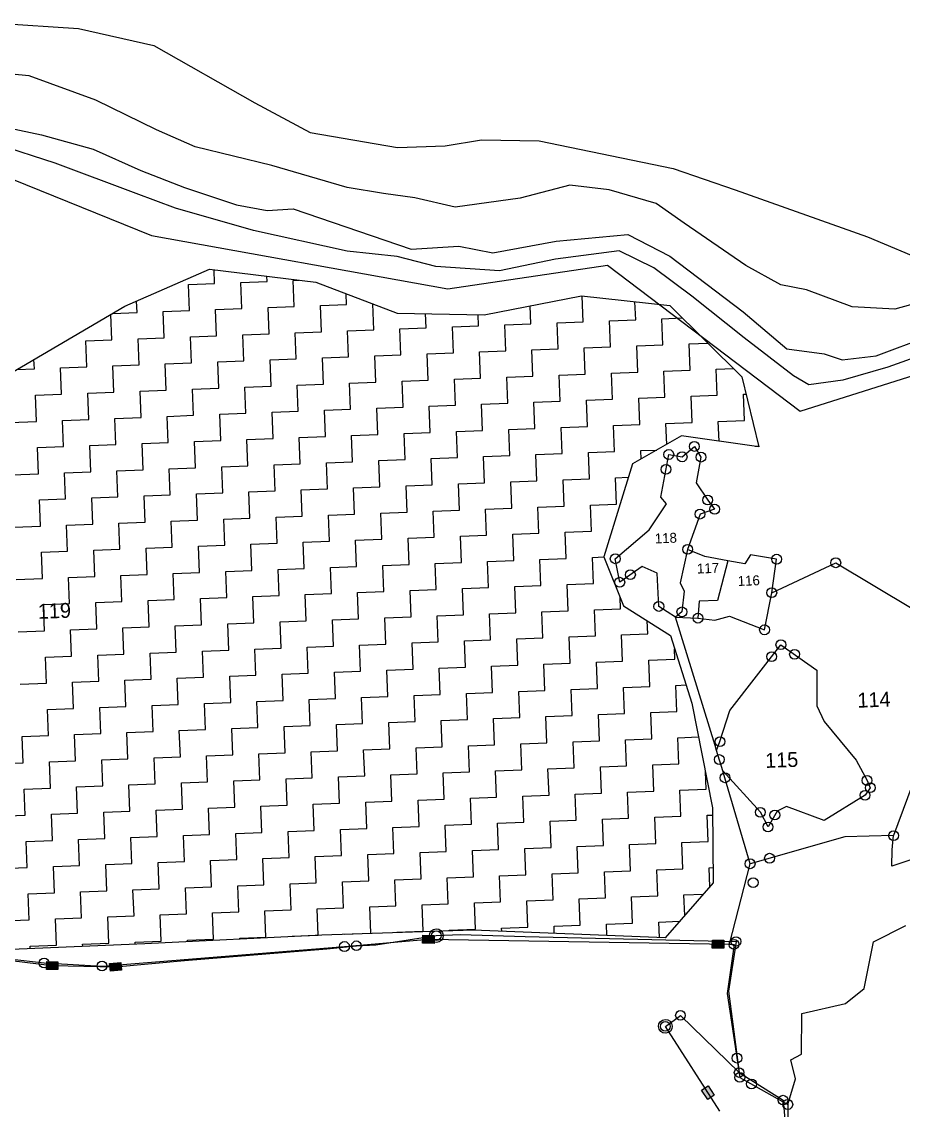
# Model space of a CAD drawing. Header units: metres. Extents: x 309704 to 311522, y 1912409 to 1914284.
# Drawn here: x 310060.2 to 310341.2, y 1913605.4 to 1913952.4 of the extents above; entities that cross this region are included whole.
import ezdxf

# ---------------------------------------------------------------- set-up
doc = ezdxf.new("R2010")
doc.units = ezdxf.units.M
for name, color, linetype in [('LINE_WATER', 4, 'Continuous'), ('POLY_HATCH', 12, 'Continuous'), ('POLY_PARCEL', 6, 'Continuous'), ('POLY_WATER', 4, 'Continuous'), ('TEXT_PARCEL', 7, 'Continuous')]:
    doc.layers.add(name, color=color, linetype=linetype)
doc.styles.add('TEXT_MAP', font='')
doc.styles.get('TEXT_MAP').set_extended_font_data('Kruti Dev 050')

msp = doc.modelspace()

# ---------------------------------------------------------------- hatches: boundary and pattern name
for points in [[(310191.66, 1913658.61), (310191.7, 1913661.14), (310188.04, 1913661.2), (310187.99, 1913658.67)], [(310280.35, 1913659.66), (310280.3, 1913657.12), (310283.96, 1913657.06), (310284.01, 1913659.59)], [(310071.7, 1913650.25), (310071.75, 1913652.72), (310068.17, 1913652.79), (310068.12, 1913650.31)], [(310092.02, 1913650.06), (310091.8, 1913652.53), (310088.23, 1913652.21), (310088.46, 1913649.74)], [(310278.86, 1913608.84), (310280.95, 1913610.17), (310279.01, 1913613.19), (310276.93, 1913611.85)]]:
    msp.add_hatch(color=256).paths.add_polyline_path(points)

# ---------------------------------------------------------------- linework, layer by layer
for points in [[(310188.04, 1913661.2), (310191.7, 1913661.14), (310191.66, 1913658.61), (310187.99, 1913658.67)], [(310283.96, 1913657.06), (310280.3, 1913657.12), (310280.35, 1913659.66), (310284.01, 1913659.59)], [(310068.17, 1913652.79), (310071.75, 1913652.72), (310071.7, 1913650.25), (310068.12, 1913650.31)], [(310088.23, 1913652.21), (310091.8, 1913652.53), (310092.02, 1913650.06), (310088.46, 1913649.74)], [(310279.01, 1913613.19), (310280.95, 1913610.17), (310278.86, 1913608.84), (310276.93, 1913611.85)]]:
    msp.add_lwpolyline(points, close=True)
for centre, radius in [((310266.46, 1913814.43), 1.57), ((310270.71, 1913813.7), 1.57), ((310274.63, 1913817.01), 1.57), ((310276.71, 1913813.61), 1.57), ((310265.57, 1913809.69), 1.57), ((310278.86, 1913799.91), 1.57), ((310281.08, 1913797), 1.57), ((310276.43, 1913795.44), 1.57), ((310272.48, 1913784.19), 1.57), ((310249.4, 1913781.2), 1.57), ((310300.83, 1913781.06), 1.57), ((310319.69, 1913779.92), 1.57), ((310254.23, 1913776.13), 1.57), ((310250.83, 1913773.72), 1.57), ((310299.29, 1913770.39), 1.57), ((310263.29, 1913766.01), 1.57), ((310270.65, 1913764.27), 1.57), ((310275.76, 1913762.27), 1.57), ((310296.99, 1913758.55), 1.57), ((310302.2, 1913753.8), 1.57), ((310299.26, 1913750.01), 1.57), ((310306.56, 1913750.74), 1.57), ((310282.78, 1913722.91), 1.57), ((310282.59, 1913717.19), 1.57), ((310284.36, 1913711.39), 1.57), ((310329.65, 1913710.53), 1.57), ((310330.71, 1913708.22), 1.57), ((310329.02, 1913705.8), 1.57), ((310295.65, 1913700.39), 1.57), ((310300.27, 1913699.51), 1.57), ((310298.1, 1913695.7), 1.57), ((310338.11, 1913692.94), 1.57), ((310298.59, 1913685.75), 1.57), ((310292.38, 1913683.98), 1.57), ((310293.36, 1913677.97), 1.57), ((310192.36, 1913661.08), 1.53), ((310163.08, 1913657.6), 1.57), ((310166.89, 1913657.85), 1.53), ((310287.27, 1913658.27), 1.57), ((310287.89, 1913659.2), 1.53), ((310067.34, 1913652.36), 1.57), ((310085.81, 1913651.37), 1.57), ((310270.18, 1913635.65), 1.53), ((310265.38, 1913632.15), 1.53), ((310288.19, 1913622.03), 1.57), ((310288.88, 1913617.43), 1.53), ((310289.11, 1913615.89), 1.57), ((310292.84, 1913613.78), 1.57), ((310302.89, 1913608.64), 1.53), ((310304.4, 1913607.25), 1.57)]:
    msp.add_circle(centre, radius)
for centre in [(310192.36, 1913661.08), (310265.38, 1913632.15)]:
    msp.add_ellipse(centre, major_axis=(1.55, 1.55), ratio=1, start_param=5.539245353173659, end_param=11.82243066035324)
at = {"layer": 'LINE_WATER'}
for p, q in [((310046.37, 1913952.37), (310078.34, 1913950.27)), ((310078.34, 1913950.27), (310102.35, 1913944.77)), ((310102.35, 1913944.77), (310134.46, 1913926.5)), ((310062.55, 1913935.19), (310043.37, 1913936.86)), ((310083.81, 1913927.37), (310062.55, 1913935.19)), ((310103.14, 1913917.93), (310083.81, 1913927.37)), ((310134.46, 1913926.5), (310152.19, 1913917.07)), ((310048.83, 1913920.02), (310066.53, 1913916.38)), ((310066.53, 1913916.38), (310082.99, 1913911.71)), ((310115.53, 1913912.53), (310103.14, 1913917.93)), ((310152.19, 1913917.07), (310179.98, 1913912.31)), ((310070.84, 1913907.28), (310051.48, 1913913.61)), ((310139.97, 1913906.53), (310115.53, 1913912.53)), ((310179.98, 1913912.31), (310195.19, 1913912.78)), ((310195.19, 1913912.78), (310206.77, 1913914.76)), ((310206.77, 1913914.76), (310225.11, 1913914.4)), ((310225.11, 1913914.4), (310267.81, 1913905.57)), ((310082.99, 1913911.71), (310098.12, 1913905)), ((310096.7, 1913897.66), (310070.84, 1913907.28)), ((310163.89, 1913899.53), (310139.97, 1913906.53)), ((310267.81, 1913905.57), (310287.58, 1913898.84)), ((310098.12, 1913905), (310112.06, 1913899.52)), ((310112.06, 1913899.52), (310128.7, 1913894)), ((310175.57, 1913897.64), (310163.89, 1913899.53)), ((310234.94, 1913900.34), (310219.1, 1913896.12)), ((310247.46, 1913898.77), (310234.94, 1913900.34)), ((310262.49, 1913894.46), (310247.46, 1913898.77)), ((310287.58, 1913898.84), (310329.8, 1913883.81)), ((310109.2, 1913892.97), (310096.7, 1913897.66)), ((310185.53, 1913896.25), (310175.57, 1913897.64)), ((310198.39, 1913893.28), (310185.53, 1913896.25)), ((310219.1, 1913896.12), (310198.39, 1913893.28)), ((310134.11, 1913885.86), (310109.2, 1913892.97)), ((310128.7, 1913894), (310138.4, 1913892.18)), ((310138.4, 1913892.18), (310146.73, 1913892.71)), ((310146.73, 1913892.71), (310184.32, 1913879.86)), ((310271.37, 1913888.22), (310262.49, 1913894.46)), ((310291, 1913874.68), (310271.37, 1913888.22)), ((310163.96, 1913879.22), (310134.11, 1913885.86)), ((310230.53, 1913882.41), (310253.38, 1913884.56)), ((310253.38, 1913884.56), (310266.81, 1913877.65)), ((310210.42, 1913878.74), (310230.53, 1913882.41)), ((310329.8, 1913883.81), (310351.57, 1913874.66)), ((310179.88, 1913877.5), (310163.96, 1913879.22)), ((310184.32, 1913879.86), (310199.58, 1913880.8)), ((310199.58, 1913880.8), (310210.42, 1913878.74)), ((310250.61, 1913879.36), (310230.32, 1913876.67)), ((310261.72, 1913873.92), (310250.61, 1913879.36)), ((310266.81, 1913877.65), (310290.15, 1913859.87)), ((310192.18, 1913874.36), (310179.88, 1913877.5)), ((310212.48, 1913872.95), (310192.18, 1913874.36)), ((310230.32, 1913876.67), (310212.48, 1913872.95)), ((310302.14, 1913868.53), (310291, 1913874.68)), ((310273.82, 1913864.9), (310261.72, 1913873.92)), ((310310.41, 1913866.94), (310302.14, 1913868.53)), ((310290.47, 1913851.67), (310273.82, 1913864.9)), ((310324.92, 1913861.48), (310310.41, 1913866.94)), ((310338.54, 1913860.8), (310324.92, 1913861.48)), ((310348.49, 1913863.52), (310338.54, 1913860.8)), ((310290.15, 1913859.87), (310304.05, 1913848.09)), ((310332.6, 1913845.86), (310354.1, 1913853.97)), ((310306.22, 1913839.54), (310290.47, 1913851.67)), ((310304.05, 1913848.09), (310316.01, 1913846.5)), ((310316.01, 1913846.5), (310321.74, 1913844.66)), ((310347.87, 1913846.44), (310336.28, 1913842.25)), ((310321.74, 1913844.66), (310332.6, 1913845.86)), ((310311.15, 1913836.69), (310306.22, 1913839.54)), ((310336.28, 1913842.25), (310321.99, 1913838.16)), ((310321.99, 1913838.16), (310311.15, 1913836.69))]:
    msp.add_line(p, q, dxfattribs=at)
at = {"layer": 'POLY_HATCH'}
for p, q in [((310093.1, 1913861.69), (310120.01, 1913873.55)), ((310120.01, 1913873.55), (310153.92, 1913869.35)), ((310153.92, 1913869.35), (310179.88, 1913859.51)), ((310207.62, 1913858.98), (310238.65, 1913864.96)), ((310238.65, 1913864.96), (310266.84, 1913861.96)), ((310055.22, 1913839.47), (310093.1, 1913861.69)), ((310266.84, 1913861.96), (310289.74, 1913839.22)), ((310179.88, 1913859.51), (310207.62, 1913858.98)), ((310289.74, 1913839.22), (310295.21, 1913816.89)), ((310270.56, 1913820.38), (310254.92, 1913811.44)), ((310295.21, 1913816.89), (310270.56, 1913820.38)), ((310254.92, 1913811.44), (310245.75, 1913781.8)), ((310245.75, 1913781.8), (310252.03, 1913766.24)), ((310252.03, 1913766.24), (310266.97, 1913756.69)), ((310266.97, 1913756.69), (310273.83, 1913735.12)), ((310273.83, 1913735.12), (310280.44, 1913701.82)), ((310280.44, 1913701.82), (310280.65, 1913677.86)), ((310280.65, 1913677.86), (310265.33, 1913660.41)), ((310204.12, 1913662.86), (310155.86, 1913661.19)), ((310265.33, 1913660.41), (310204.12, 1913662.86)), ((310155.86, 1913661.19), (310099.47, 1913658.49)), ((310099.47, 1913658.49), (310054.42, 1913656.59))]:
    msp.add_line(p, q, dxfattribs=at)
at = {"layer": 'POLY_HATCH', "linetype": 'Continuous'}
for p, q in [((310121.7, 1913868.99), (310121.53, 1913873.36)), ((310138.4, 1913869.63), (310138.33, 1913871.28)), ((310113.35, 1913868.67), (310121.7, 1913868.99)), ((310113.67, 1913860.32), (310113.35, 1913868.67)), ((310130.05, 1913869.31), (310138.4, 1913869.63)), ((310130.37, 1913860.96), (310130.05, 1913869.31)), ((310146.74, 1913869.95), (310148.53, 1913870.01)), ((310147.06, 1913861.6), (310146.74, 1913869.95)), ((310163.76, 1913862.24), (310163.63, 1913865.67)), ((310239.22, 1913856.77), (310238.9, 1913864.93)), ((310096.97, 1913859.68), (310096.83, 1913863.33)), ((310105.32, 1913860), (310113.67, 1913860.32)), ((310122.02, 1913860.64), (310130.37, 1913860.96)), ((310122.34, 1913852.29), (310122.02, 1913860.64)), ((310138.72, 1913861.28), (310147.06, 1913861.6)), ((310139.04, 1913852.93), (310138.72, 1913861.28)), ((310155.41, 1913861.92), (310163.76, 1913862.24)), ((310155.73, 1913853.57), (310155.41, 1913861.92)), ((310172.43, 1913854.21), (310172.11, 1913862.45)), ((310222.52, 1913856.13), (310222.3, 1913861.81)), ((310255.91, 1913857.41), (310255.69, 1913863.14)), ((310088.95, 1913851.01), (310088.64, 1913859.07)), ((310089.16, 1913859.38), (310096.97, 1913859.68)), ((310105.64, 1913851.65), (310105.32, 1913860)), ((310189.13, 1913854.85), (310188.95, 1913859.34)), ((310205.82, 1913855.49), (310205.69, 1913859.01)), ((310247.57, 1913857.09), (310255.91, 1913857.41)), ((310247.88, 1913848.74), (310247.57, 1913857.09)), ((310264.26, 1913857.73), (310270.84, 1913857.98)), ((310264.58, 1913849.38), (310264.26, 1913857.73)), ((310147.38, 1913853.25), (310155.73, 1913853.57)), ((310164.08, 1913853.89), (310172.43, 1913854.21)), ((310164.4, 1913845.54), (310164.08, 1913853.89)), ((310180.78, 1913854.53), (310189.13, 1913854.85)), ((310181.1, 1913846.18), (310180.78, 1913854.53)), ((310197.47, 1913855.17), (310205.82, 1913855.49)), ((310197.79, 1913846.82), (310197.47, 1913855.17)), ((310214.17, 1913855.81), (310222.52, 1913856.13)), ((310214.49, 1913847.46), (310214.17, 1913855.81)), ((310230.87, 1913856.45), (310239.22, 1913856.77)), ((310231.19, 1913848.1), (310230.87, 1913856.45)), ((310080.6, 1913850.69), (310088.95, 1913851.01)), ((310080.92, 1913842.34), (310080.6, 1913850.69)), ((310097.29, 1913851.33), (310105.64, 1913851.65)), ((310097.61, 1913842.98), (310097.29, 1913851.33)), ((310113.99, 1913851.97), (310122.34, 1913852.29)), ((310114.31, 1913843.62), (310113.99, 1913851.97)), ((310130.69, 1913852.61), (310139.04, 1913852.93)), ((310131.01, 1913844.26), (310130.69, 1913852.61)), ((310147.7, 1913844.9), (310147.38, 1913853.25)), ((310272.93, 1913849.7), (310278.95, 1913849.93)), ((310189.45, 1913846.5), (310197.79, 1913846.82)), ((310189.77, 1913838.15), (310189.45, 1913846.5)), ((310206.14, 1913847.14), (310214.49, 1913847.46)), ((310206.46, 1913838.79), (310206.14, 1913847.14)), ((310222.84, 1913847.78), (310231.19, 1913848.1)), ((310223.16, 1913839.43), (310222.84, 1913847.78)), ((310239.54, 1913848.42), (310247.88, 1913848.74)), ((310239.86, 1913840.07), (310239.54, 1913848.42)), ((310256.23, 1913849.06), (310264.58, 1913849.38)), ((310256.55, 1913840.71), (310256.23, 1913849.06)), ((310273.25, 1913841.35), (310272.93, 1913849.7)), ((310064.22, 1913841.7), (310064.11, 1913844.68)), ((310089.27, 1913842.66), (310097.61, 1913842.98)), ((310105.96, 1913843.3), (310114.31, 1913843.62)), ((310106.28, 1913834.95), (310105.96, 1913843.3)), ((310122.66, 1913843.94), (310131.01, 1913844.26)), ((310122.98, 1913835.59), (310122.66, 1913843.94)), ((310139.36, 1913844.58), (310147.7, 1913844.9)), ((310139.68, 1913836.23), (310139.36, 1913844.58)), ((310156.05, 1913845.22), (310164.4, 1913845.54)), ((310156.37, 1913836.87), (310156.05, 1913845.22)), ((310172.75, 1913845.86), (310181.1, 1913846.18)), ((310173.07, 1913837.51), (310172.75, 1913845.86)), ((310058.67, 1913841.49), (310064.22, 1913841.7)), ((310072.57, 1913842.02), (310080.92, 1913842.34)), ((310072.89, 1913833.67), (310072.57, 1913842.02)), ((310089.59, 1913834.31), (310089.27, 1913842.66)), ((310231.51, 1913839.75), (310239.86, 1913840.07)), ((310231.83, 1913831.4), (310231.51, 1913839.75)), ((310248.2, 1913840.39), (310256.55, 1913840.71)), ((310248.52, 1913832.04), (310248.2, 1913840.39)), ((310264.9, 1913841.03), (310273.25, 1913841.35)), ((310265.22, 1913832.68), (310264.9, 1913841.03)), ((310281.6, 1913841.67), (310287.06, 1913841.88)), ((310281.92, 1913833.32), (310281.6, 1913841.67)), ((310131.33, 1913835.91), (310139.68, 1913836.23)), ((310148.02, 1913836.55), (310156.37, 1913836.87)), ((310148.34, 1913828.2), (310148.02, 1913836.55)), ((310164.72, 1913837.19), (310173.07, 1913837.51)), ((310165.04, 1913828.84), (310164.72, 1913837.19)), ((310181.42, 1913837.83), (310189.77, 1913838.15)), ((310181.74, 1913829.48), (310181.42, 1913837.83)), ((310198.11, 1913838.47), (310206.46, 1913838.79)), ((310198.43, 1913830.12), (310198.11, 1913838.47)), ((310214.81, 1913839.11), (310223.16, 1913839.43)), ((310215.13, 1913830.76), (310214.81, 1913839.11)), ((310064.54, 1913833.35), (310072.89, 1913833.67)), ((310064.86, 1913825), (310064.54, 1913833.35)), ((310081.24, 1913833.99), (310089.59, 1913834.31)), ((310081.56, 1913825.64), (310081.24, 1913833.99)), ((310097.93, 1913834.63), (310106.28, 1913834.95)), ((310098.25, 1913826.28), (310097.93, 1913834.63)), ((310114.63, 1913835.27), (310122.98, 1913835.59)), ((310114.95, 1913826.92), (310114.63, 1913835.27)), ((310131.65, 1913827.56), (310131.33, 1913835.91)), ((310256.87, 1913832.36), (310265.22, 1913832.68)), ((310273.57, 1913833), (310281.92, 1913833.32)), ((310273.89, 1913824.66), (310273.57, 1913833)), ((310290.27, 1913833.64), (310291.1, 1913833.68)), ((310290.59, 1913825.3), (310290.27, 1913833.64)), ((310173.39, 1913829.16), (310181.74, 1913829.48)), ((310173.71, 1913820.82), (310173.39, 1913829.16)), ((310190.09, 1913829.8), (310198.43, 1913830.12)), ((310190.41, 1913821.46), (310190.09, 1913829.8)), ((310206.78, 1913830.44), (310215.13, 1913830.76)), ((310207.1, 1913822.1), (310206.78, 1913830.44)), ((310223.48, 1913831.08), (310231.83, 1913831.4)), ((310223.8, 1913822.74), (310223.48, 1913831.08)), ((310240.18, 1913831.72), (310248.52, 1913832.04)), ((310240.5, 1913823.38), (310240.18, 1913831.72)), ((310257.19, 1913824.02), (310256.87, 1913832.36)), ((310073.21, 1913825.32), (310081.56, 1913825.64)), ((310089.91, 1913825.96), (310098.25, 1913826.28)), ((310090.23, 1913817.62), (310089.91, 1913825.96)), ((310106.6, 1913826.6), (310114.95, 1913826.92)), ((310106.92, 1913818.26), (310106.6, 1913826.6)), ((310123.3, 1913827.24), (310131.65, 1913827.56)), ((310123.62, 1913818.9), (310123.3, 1913827.24)), ((310140, 1913827.88), (310148.34, 1913828.2)), ((310140.32, 1913819.54), (310140, 1913827.88)), ((310156.69, 1913828.52), (310165.04, 1913828.84)), ((310157.01, 1913820.18), (310156.69, 1913828.52)), ((310056.51, 1913824.68), (310064.86, 1913825)), ((310073.53, 1913816.98), (310073.21, 1913825.32)), ((310215.45, 1913822.42), (310223.8, 1913822.74)), ((310215.77, 1913814.07), (310215.45, 1913822.42)), ((310232.15, 1913823.06), (310240.5, 1913823.38)), ((310232.47, 1913814.71), (310232.15, 1913823.06)), ((310248.84, 1913823.7), (310257.19, 1913824.02)), ((310249.16, 1913815.35), (310248.84, 1913823.7)), ((310265.54, 1913824.34), (310273.89, 1913824.66)), ((310265.8, 1913817.66), (310265.54, 1913824.34)), ((310282.24, 1913824.98), (310290.59, 1913825.3)), ((310282.48, 1913818.69), (310282.24, 1913824.98)), ((310115.27, 1913818.58), (310123.62, 1913818.9)), ((310131.97, 1913819.22), (310140.32, 1913819.54)), ((310132.29, 1913810.87), (310131.97, 1913819.22)), ((310148.66, 1913819.86), (310157.01, 1913820.18)), ((310148.98, 1913811.51), (310148.66, 1913819.86)), ((310165.36, 1913820.5), (310173.71, 1913820.82)), ((310165.68, 1913812.15), (310165.36, 1913820.5)), ((310182.06, 1913821.14), (310190.41, 1913821.46)), ((310182.38, 1913812.79), (310182.06, 1913821.14)), ((310198.75, 1913821.78), (310207.1, 1913822.1)), ((310199.07, 1913813.43), (310198.75, 1913821.78)), ((310065.18, 1913816.66), (310073.53, 1913816.98)), ((310065.5, 1913808.31), (310065.18, 1913816.66)), ((310081.88, 1913817.3), (310090.23, 1913817.62)), ((310082.2, 1913808.95), (310081.88, 1913817.3)), ((310098.57, 1913817.94), (310106.92, 1913818.26)), ((310098.89, 1913809.59), (310098.57, 1913817.94)), ((310115.59, 1913810.23), (310115.27, 1913818.58)), ((310240.82, 1913815.03), (310249.16, 1913815.35)), ((310257.51, 1913815.67), (310262.66, 1913815.86)), ((310257.62, 1913812.98), (310257.51, 1913815.67)), ((310293.97, 1913817.06), (310295.16, 1913817.11)), ((310157.33, 1913811.83), (310165.68, 1913812.15)), ((310157.65, 1913803.48), (310157.33, 1913811.83)), ((310174.03, 1913812.47), (310182.38, 1913812.79)), ((310174.35, 1913804.12), (310174.03, 1913812.47)), ((310190.73, 1913813.11), (310199.07, 1913813.43)), ((310191.05, 1913804.76), (310190.73, 1913813.11)), ((310207.42, 1913813.75), (310215.77, 1913814.07)), ((310207.74, 1913805.4), (310207.42, 1913813.75)), ((310224.12, 1913814.39), (310232.47, 1913814.71)), ((310224.44, 1913806.04), (310224.12, 1913814.39)), ((310241.14, 1913806.68), (310240.82, 1913815.03)), ((310057.15, 1913807.99), (310065.5, 1913808.31)), ((310073.85, 1913808.63), (310082.2, 1913808.95)), ((310074.17, 1913800.28), (310073.85, 1913808.63)), ((310090.55, 1913809.27), (310098.89, 1913809.59)), ((310090.87, 1913800.92), (310090.55, 1913809.27)), ((310107.24, 1913809.91), (310115.59, 1913810.23)), ((310107.56, 1913801.56), (310107.24, 1913809.91)), ((310123.94, 1913810.55), (310132.29, 1913810.87)), ((310124.26, 1913802.2), (310123.94, 1913810.55)), ((310140.64, 1913811.19), (310148.98, 1913811.51)), ((310140.96, 1913802.84), (310140.64, 1913811.19)), ((310182.7, 1913804.44), (310191.05, 1913804.76)), ((310199.39, 1913805.08), (310207.74, 1913805.4)), ((310199.71, 1913796.73), (310199.39, 1913805.08)), ((310216.09, 1913805.72), (310224.44, 1913806.04)), ((310216.41, 1913797.37), (310216.09, 1913805.72)), ((310232.79, 1913806.36), (310241.14, 1913806.68)), ((310233.11, 1913798.01), (310232.79, 1913806.36)), ((310249.48, 1913807), (310253.59, 1913807.16)), ((310249.8, 1913798.65), (310249.48, 1913807)), ((310099.21, 1913801.24), (310107.56, 1913801.56)), ((310115.91, 1913801.88), (310124.26, 1913802.2)), ((310116.23, 1913793.53), (310115.91, 1913801.88)), ((310132.61, 1913802.52), (310140.96, 1913802.84)), ((310132.93, 1913794.17), (310132.61, 1913802.52)), ((310149.3, 1913803.16), (310157.65, 1913803.48)), ((310149.62, 1913794.81), (310149.3, 1913803.16)), ((310166, 1913803.8), (310174.35, 1913804.12)), ((310166.32, 1913795.45), (310166, 1913803.8)), ((310183.02, 1913796.09), (310182.7, 1913804.44)), ((310065.82, 1913799.96), (310074.17, 1913800.28)), ((310066.14, 1913791.61), (310065.82, 1913799.96)), ((310082.52, 1913800.6), (310090.87, 1913800.92)), ((310082.84, 1913792.25), (310082.52, 1913800.6)), ((310099.53, 1913792.89), (310099.21, 1913801.24)), ((310224.76, 1913797.69), (310233.11, 1913798.01)), ((310241.46, 1913798.33), (310249.8, 1913798.65)), ((310241.78, 1913789.98), (310241.46, 1913798.33)), ((310141.28, 1913794.49), (310149.62, 1913794.81)), ((310141.6, 1913786.14), (310141.28, 1913794.49)), ((310157.97, 1913795.13), (310166.32, 1913795.45)), ((310158.29, 1913786.78), (310157.97, 1913795.13)), ((310174.67, 1913795.77), (310183.02, 1913796.09)), ((310174.99, 1913787.42), (310174.67, 1913795.77)), ((310191.37, 1913796.41), (310199.71, 1913796.73)), ((310191.69, 1913788.06), (310191.37, 1913796.41)), ((310208.06, 1913797.05), (310216.41, 1913797.37)), ((310208.38, 1913788.7), (310208.06, 1913797.05)), ((310225.08, 1913789.34), (310224.76, 1913797.69)), ((310057.79, 1913791.29), (310066.14, 1913791.61)), ((310074.49, 1913791.93), (310082.84, 1913792.25)), ((310074.81, 1913783.58), (310074.49, 1913791.93)), ((310091.19, 1913792.57), (310099.53, 1913792.89)), ((310091.51, 1913784.22), (310091.19, 1913792.57)), ((310107.88, 1913793.21), (310116.23, 1913793.53)), ((310108.2, 1913784.86), (310107.88, 1913793.21)), ((310124.58, 1913793.85), (310132.93, 1913794.17)), ((310124.9, 1913785.5), (310124.58, 1913793.85)), ((310166.64, 1913787.1), (310174.99, 1913787.42)), ((310183.34, 1913787.74), (310191.69, 1913788.06)), ((310183.66, 1913779.39), (310183.34, 1913787.74)), ((310200.03, 1913788.38), (310208.38, 1913788.7)), ((310200.35, 1913780.03), (310200.03, 1913788.38)), ((310216.73, 1913789.02), (310225.08, 1913789.34)), ((310217.05, 1913780.67), (310216.73, 1913789.02)), ((310233.43, 1913789.66), (310241.78, 1913789.98)), ((310233.75, 1913781.31), (310233.43, 1913789.66)), ((310083.16, 1913783.9), (310091.51, 1913784.22)), ((310099.85, 1913784.54), (310108.2, 1913784.86)), ((310100.17, 1913776.19), (310099.85, 1913784.54)), ((310116.55, 1913785.18), (310124.9, 1913785.5)), ((310116.87, 1913776.83), (310116.55, 1913785.18)), ((310133.25, 1913785.82), (310141.6, 1913786.14)), ((310133.57, 1913777.47), (310133.25, 1913785.82)), ((310149.94, 1913786.46), (310158.29, 1913786.78)), ((310150.26, 1913778.11), (310149.94, 1913786.46)), ((310166.96, 1913778.75), (310166.64, 1913787.1)), ((310066.46, 1913783.26), (310074.81, 1913783.58)), ((310066.78, 1913774.91), (310066.46, 1913783.26)), ((310083.48, 1913775.55), (310083.16, 1913783.9)), ((310208.7, 1913780.35), (310217.05, 1913780.67)), ((310225.4, 1913780.99), (310233.75, 1913781.31)), ((310225.72, 1913772.65), (310225.4, 1913780.99)), ((310242.1, 1913781.63), (310245.76, 1913781.77)), ((310242.42, 1913773.29), (310242.1, 1913781.63)), ((310125.22, 1913777.15), (310133.57, 1913777.47)), ((310125.54, 1913768.81), (310125.22, 1913777.15)), ((310141.92, 1913777.79), (310150.26, 1913778.11)), ((310142.24, 1913769.45), (310141.92, 1913777.79)), ((310158.61, 1913778.43), (310166.96, 1913778.75)), ((310158.93, 1913770.09), (310158.61, 1913778.43)), ((310175.31, 1913779.07), (310183.66, 1913779.39)), ((310175.63, 1913770.73), (310175.31, 1913779.07)), ((310192.01, 1913779.71), (310200.35, 1913780.03)), ((310192.33, 1913771.37), (310192.01, 1913779.71)), ((310209.02, 1913772.01), (310208.7, 1913780.35)), ((310058.43, 1913774.59), (310066.78, 1913774.91)), ((310075.13, 1913775.23), (310083.48, 1913775.55)), ((310075.45, 1913766.89), (310075.13, 1913775.23)), ((310091.83, 1913775.87), (310100.17, 1913776.19)), ((310092.15, 1913767.53), (310091.83, 1913775.87)), ((310108.52, 1913776.51), (310116.87, 1913776.83)), ((310108.84, 1913768.17), (310108.52, 1913776.51)), ((310150.58, 1913769.77), (310158.93, 1913770.09)), ((310167.28, 1913770.41), (310175.63, 1913770.73)), ((310167.6, 1913762.06), (310167.28, 1913770.41)), ((310183.98, 1913771.05), (310192.33, 1913771.37)), ((310184.3, 1913762.7), (310183.98, 1913771.05)), ((310200.67, 1913771.69), (310209.02, 1913772.01)), ((310200.99, 1913763.34), (310200.67, 1913771.69)), ((310217.37, 1913772.33), (310225.72, 1913772.65)), ((310217.69, 1913763.98), (310217.37, 1913772.33)), ((310234.07, 1913772.97), (310242.42, 1913773.29)), ((310234.39, 1913764.62), (310234.07, 1913772.97)), ((310067.1, 1913766.57), (310075.45, 1913766.89)), ((310083.8, 1913767.21), (310092.15, 1913767.53)), ((310084.12, 1913758.86), (310083.8, 1913767.21)), ((310100.49, 1913767.85), (310108.84, 1913768.17)), ((310100.81, 1913759.5), (310100.49, 1913767.85)), ((310117.19, 1913768.49), (310125.54, 1913768.81)), ((310117.51, 1913760.14), (310117.19, 1913768.49)), ((310133.89, 1913769.13), (310142.24, 1913769.45)), ((310134.21, 1913760.78), (310133.89, 1913769.13)), ((310150.9, 1913761.42), (310150.58, 1913769.77)), ((310251.08, 1913765.26), (310250.94, 1913768.93)), ((310067.42, 1913758.22), (310067.1, 1913766.57)), ((310192.65, 1913763.02), (310200.99, 1913763.34)), ((310209.34, 1913763.66), (310217.69, 1913763.98)), ((310209.66, 1913755.31), (310209.34, 1913763.66)), ((310226.04, 1913764.3), (310234.39, 1913764.62)), ((310226.36, 1913755.95), (310226.04, 1913764.3)), ((310242.74, 1913764.94), (310251.08, 1913765.26)), ((310243.06, 1913756.59), (310242.74, 1913764.94)), ((310109.16, 1913759.82), (310117.51, 1913760.14)), ((310109.48, 1913751.47), (310109.16, 1913759.82)), ((310125.86, 1913760.46), (310134.21, 1913760.78)), ((310126.18, 1913752.11), (310125.86, 1913760.46)), ((310142.56, 1913761.1), (310150.9, 1913761.42)), ((310142.88, 1913752.75), (310142.56, 1913761.1)), ((310159.25, 1913761.74), (310167.6, 1913762.06)), ((310159.57, 1913753.39), (310159.25, 1913761.74)), ((310175.95, 1913762.38), (310184.3, 1913762.7)), ((310176.27, 1913754.03), (310175.95, 1913762.38)), ((310192.97, 1913754.67), (310192.65, 1913763.02)), ((310259.75, 1913757.23), (310259.59, 1913761.4)), ((310059.07, 1913757.9), (310067.42, 1913758.22)), ((310075.77, 1913758.54), (310084.12, 1913758.86)), ((310076.09, 1913750.19), (310075.77, 1913758.54)), ((310092.47, 1913759.18), (310100.81, 1913759.5)), ((310092.79, 1913750.83), (310092.47, 1913759.18)), ((310234.71, 1913756.27), (310243.06, 1913756.59)), ((310235.03, 1913747.92), (310234.71, 1913756.27)), ((310251.4, 1913756.91), (310259.75, 1913757.23)), ((310251.72, 1913748.56), (310251.4, 1913756.91)), ((310134.53, 1913752.43), (310142.88, 1913752.75)), ((310151.22, 1913753.07), (310159.57, 1913753.39)), ((310151.54, 1913744.72), (310151.22, 1913753.07)), ((310167.92, 1913753.71), (310176.27, 1913754.03)), ((310168.24, 1913745.36), (310167.92, 1913753.71)), ((310184.62, 1913754.35), (310192.97, 1913754.67)), ((310184.94, 1913746), (310184.62, 1913754.35)), ((310201.31, 1913754.99), (310209.66, 1913755.31)), ((310201.63, 1913746.64), (310201.31, 1913754.99)), ((310218.01, 1913755.63), (310226.36, 1913755.95)), ((310218.33, 1913747.28), (310218.01, 1913755.63)), ((310067.74, 1913749.87), (310076.09, 1913750.19)), ((310068.06, 1913741.52), (310067.74, 1913749.87)), ((310084.44, 1913750.51), (310092.79, 1913750.83)), ((310084.76, 1913742.16), (310084.44, 1913750.51)), ((310101.13, 1913751.15), (310109.48, 1913751.47)), ((310101.45, 1913742.8), (310101.13, 1913751.15)), ((310117.83, 1913751.79), (310126.18, 1913752.11)), ((310118.15, 1913743.44), (310117.83, 1913751.79)), ((310134.85, 1913744.08), (310134.53, 1913752.43)), ((310268.42, 1913749.2), (310268.29, 1913752.52)), ((310176.59, 1913745.68), (310184.94, 1913746)), ((310193.29, 1913746.32), (310201.63, 1913746.64)), ((310193.61, 1913737.97), (310193.29, 1913746.32)), ((310209.98, 1913746.96), (310218.33, 1913747.28)), ((310210.3, 1913738.61), (310209.98, 1913746.96)), ((310226.68, 1913747.6), (310235.03, 1913747.92)), ((310227, 1913739.25), (310226.68, 1913747.6)), ((310243.38, 1913748.24), (310251.72, 1913748.56)), ((310243.7, 1913739.89), (310243.38, 1913748.24)), ((310260.07, 1913748.88), (310268.42, 1913749.2)), ((310260.39, 1913740.53), (310260.07, 1913748.88)), ((310093.11, 1913742.48), (310101.45, 1913742.8)), ((310093.43, 1913734.13), (310093.11, 1913742.48)), ((310109.8, 1913743.12), (310118.15, 1913743.44)), ((310110.12, 1913734.77), (310109.8, 1913743.12)), ((310126.5, 1913743.76), (310134.85, 1913744.08)), ((310126.82, 1913735.41), (310126.5, 1913743.76)), ((310143.2, 1913744.4), (310151.54, 1913744.72)), ((310143.52, 1913736.05), (310143.2, 1913744.4)), ((310159.89, 1913745.04), (310168.24, 1913745.36)), ((310160.21, 1913736.69), (310159.89, 1913745.04)), ((310176.91, 1913737.33), (310176.59, 1913745.68)), ((310059.71, 1913741.2), (310068.06, 1913741.52)), ((310076.41, 1913741.84), (310084.76, 1913742.16)), ((310076.73, 1913733.49), (310076.41, 1913741.84)), ((310218.65, 1913738.93), (310227, 1913739.25)), ((310218.97, 1913730.58), (310218.65, 1913738.93)), ((310235.35, 1913739.57), (310243.7, 1913739.89)), ((310235.67, 1913731.22), (310235.35, 1913739.57)), ((310252.04, 1913740.21), (310260.39, 1913740.53)), ((310252.36, 1913731.86), (310252.04, 1913740.21)), ((310268.74, 1913740.85), (310271.97, 1913740.98)), ((310269.06, 1913732.5), (310268.74, 1913740.85)), ((310118.47, 1913735.09), (310126.82, 1913735.41)), ((310135.17, 1913735.73), (310143.52, 1913736.05)), ((310135.49, 1913727.38), (310135.17, 1913735.73)), ((310151.86, 1913736.37), (310160.21, 1913736.69)), ((310152.18, 1913728.02), (310151.86, 1913736.37)), ((310168.56, 1913737.01), (310176.91, 1913737.33)), ((310168.88, 1913728.66), (310168.56, 1913737.01)), ((310185.26, 1913737.65), (310193.61, 1913737.97)), ((310185.58, 1913729.3), (310185.26, 1913737.65)), ((310201.95, 1913738.29), (310210.3, 1913738.61)), ((310202.27, 1913729.94), (310201.95, 1913738.29)), ((310068.38, 1913733.17), (310076.73, 1913733.49)), ((310068.7, 1913724.82), (310068.38, 1913733.17)), ((310085.08, 1913733.81), (310093.43, 1913734.13)), ((310085.4, 1913725.46), (310085.08, 1913733.81)), ((310101.77, 1913734.45), (310110.12, 1913734.77)), ((310102.09, 1913726.1), (310101.77, 1913734.45)), ((310118.79, 1913726.74), (310118.47, 1913735.09)), ((310260.71, 1913732.18), (310269.06, 1913732.5)), ((310261.03, 1913723.84), (310260.71, 1913732.18)), ((310160.53, 1913728.34), (310168.88, 1913728.66)), ((310177.23, 1913728.98), (310185.58, 1913729.3)), ((310177.55, 1913720.64), (310177.23, 1913728.98)), ((310193.93, 1913729.62), (310202.27, 1913729.94)), ((310194.25, 1913721.28), (310193.93, 1913729.62)), ((310210.62, 1913730.26), (310218.97, 1913730.58)), ((310210.94, 1913721.92), (310210.62, 1913730.26)), ((310227.32, 1913730.9), (310235.67, 1913731.22)), ((310227.64, 1913722.56), (310227.32, 1913730.9)), ((310244.02, 1913731.54), (310252.36, 1913731.86)), ((310244.34, 1913723.2), (310244.02, 1913731.54)), ((310077.05, 1913725.14), (310085.4, 1913725.46)), ((310077.37, 1913716.8), (310077.05, 1913725.14)), ((310093.75, 1913725.78), (310102.09, 1913726.1)), ((310094.07, 1913717.44), (310093.75, 1913725.78)), ((310110.44, 1913726.42), (310118.79, 1913726.74)), ((310110.76, 1913718.08), (310110.44, 1913726.42)), ((310127.14, 1913727.06), (310135.49, 1913727.38)), ((310127.46, 1913718.72), (310127.14, 1913727.06)), ((310143.84, 1913727.7), (310152.18, 1913728.02)), ((310144.16, 1913719.36), (310143.84, 1913727.7)), ((310160.85, 1913720), (310160.53, 1913728.34)), ((310060.35, 1913724.5), (310068.7, 1913724.82)), ((310060.67, 1913716.16), (310060.35, 1913724.5)), ((310202.59, 1913721.6), (310210.94, 1913721.92)), ((310202.91, 1913713.25), (310202.59, 1913721.6)), ((310219.29, 1913722.24), (310227.64, 1913722.56)), ((310219.61, 1913713.89), (310219.29, 1913722.24)), ((310235.99, 1913722.88), (310244.34, 1913723.2)), ((310236.31, 1913714.53), (310235.99, 1913722.88)), ((310252.68, 1913723.52), (310261.03, 1913723.84)), ((310253, 1913715.17), (310252.68, 1913723.52)), ((310269.38, 1913724.16), (310275.96, 1913724.41)), ((310269.7, 1913715.81), (310269.38, 1913724.16)), ((310102.41, 1913717.76), (310110.76, 1913718.08)), ((310119.11, 1913718.4), (310127.46, 1913718.72)), ((310119.43, 1913710.05), (310119.11, 1913718.4)), ((310135.81, 1913719.04), (310144.16, 1913719.36)), ((310136.13, 1913710.69), (310135.81, 1913719.04)), ((310152.5, 1913719.68), (310160.85, 1913720)), ((310152.82, 1913711.33), (310152.5, 1913719.68)), ((310169.2, 1913720.32), (310177.55, 1913720.64)), ((310169.52, 1913711.97), (310169.2, 1913720.32)), ((310185.9, 1913720.96), (310194.25, 1913721.28)), ((310186.22, 1913712.61), (310185.9, 1913720.96)), ((310052.32, 1913715.84), (310060.67, 1913716.16)), ((310069.02, 1913716.48), (310077.37, 1913716.8)), ((310069.34, 1913708.13), (310069.02, 1913716.48)), ((310085.72, 1913717.12), (310094.07, 1913717.44)), ((310086.04, 1913708.77), (310085.72, 1913717.12)), ((310102.73, 1913709.41), (310102.41, 1913717.76)), ((310244.66, 1913714.85), (310253, 1913715.17)), ((310244.98, 1913706.5), (310244.66, 1913714.85)), ((310261.35, 1913715.49), (310269.7, 1913715.81)), ((310261.67, 1913707.14), (310261.35, 1913715.49)), ((310144.48, 1913711.01), (310152.82, 1913711.33)), ((310161.17, 1913711.65), (310169.52, 1913711.97)), ((310161.49, 1913703.3), (310161.17, 1913711.65)), ((310177.87, 1913712.29), (310186.22, 1913712.61)), ((310178.19, 1913703.94), (310177.87, 1913712.29)), ((310194.57, 1913712.93), (310202.91, 1913713.25)), ((310194.89, 1913704.58), (310194.57, 1913712.93)), ((310211.26, 1913713.57), (310219.61, 1913713.89)), ((310211.58, 1913705.22), (310211.26, 1913713.57)), ((310227.96, 1913714.21), (310236.31, 1913714.53)), ((310228.28, 1913705.86), (310227.96, 1913714.21)), ((310278.37, 1913707.78), (310278.16, 1913713.32)), ((310060.99, 1913707.81), (310069.34, 1913708.13)), ((310061.31, 1913699.46), (310060.99, 1913707.81)), ((310077.69, 1913708.45), (310086.04, 1913708.77)), ((310078.01, 1913700.1), (310077.69, 1913708.45)), ((310094.39, 1913709.09), (310102.73, 1913709.41)), ((310094.71, 1913700.74), (310094.39, 1913709.09)), ((310111.08, 1913709.73), (310119.43, 1913710.05)), ((310111.4, 1913701.38), (310111.08, 1913709.73)), ((310127.78, 1913710.37), (310136.13, 1913710.69)), ((310128.1, 1913702.02), (310127.78, 1913710.37)), ((310144.8, 1913702.66), (310144.48, 1913711.01)), ((310270.02, 1913707.46), (310278.37, 1913707.78)), ((310186.54, 1913704.26), (310194.89, 1913704.58)), ((310186.86, 1913695.91), (310186.54, 1913704.26)), ((310203.23, 1913704.9), (310211.58, 1913705.22)), ((310203.55, 1913696.55), (310203.23, 1913704.9)), ((310219.93, 1913705.54), (310228.28, 1913705.86)), ((310220.25, 1913697.19), (310219.93, 1913705.54)), ((310236.63, 1913706.18), (310244.98, 1913706.5)), ((310236.95, 1913697.83), (310236.63, 1913706.18)), ((310253.32, 1913706.82), (310261.67, 1913707.14)), ((310253.64, 1913698.47), (310253.32, 1913706.82)), ((310270.34, 1913699.11), (310270.02, 1913707.46)), ((310086.36, 1913700.42), (310094.71, 1913700.74)), ((310103.05, 1913701.06), (310111.4, 1913701.38)), ((310103.37, 1913692.71), (310103.05, 1913701.06)), ((310119.75, 1913701.7), (310128.1, 1913702.02)), ((310120.07, 1913693.35), (310119.75, 1913701.7)), ((310136.45, 1913702.34), (310144.8, 1913702.66)), ((310136.77, 1913693.99), (310136.45, 1913702.34)), ((310153.14, 1913702.98), (310161.49, 1913703.3)), ((310153.46, 1913694.63), (310153.14, 1913702.98)), ((310169.84, 1913703.62), (310178.19, 1913703.94)), ((310170.16, 1913695.27), (310169.84, 1913703.62)), ((310052.96, 1913699.14), (310061.31, 1913699.46)), ((310069.66, 1913699.78), (310078.01, 1913700.1)), ((310069.98, 1913691.43), (310069.66, 1913699.78)), ((310086.68, 1913692.07), (310086.36, 1913700.42)), ((310228.6, 1913697.51), (310236.95, 1913697.83)), ((310228.92, 1913689.16), (310228.6, 1913697.51)), ((310245.3, 1913698.15), (310253.64, 1913698.47)), ((310245.62, 1913689.8), (310245.3, 1913698.15)), ((310261.99, 1913698.79), (310270.34, 1913699.11)), ((310262.31, 1913690.44), (310261.99, 1913698.79)), ((310278.69, 1913699.43), (310280.46, 1913699.5)), ((310279.01, 1913691.08), (310278.69, 1913699.43)), ((310128.42, 1913693.67), (310136.77, 1913693.99)), ((310145.12, 1913694.31), (310153.46, 1913694.63)), ((310145.44, 1913685.96), (310145.12, 1913694.31)), ((310161.81, 1913694.95), (310170.16, 1913695.27)), ((310162.13, 1913686.6), (310161.81, 1913694.95)), ((310178.51, 1913695.59), (310186.86, 1913695.91)), ((310178.83, 1913687.24), (310178.51, 1913695.59)), ((310195.21, 1913696.23), (310203.55, 1913696.55)), ((310195.53, 1913687.88), (310195.21, 1913696.23)), ((310211.9, 1913696.87), (310220.25, 1913697.19)), ((310212.22, 1913688.52), (310211.9, 1913696.87)), ((310061.63, 1913691.11), (310069.98, 1913691.43)), ((310061.95, 1913682.76), (310061.63, 1913691.11)), ((310078.33, 1913691.75), (310086.68, 1913692.07)), ((310078.65, 1913683.4), (310078.33, 1913691.75)), ((310095.03, 1913692.39), (310103.37, 1913692.71)), ((310095.35, 1913684.04), (310095.03, 1913692.39)), ((310111.72, 1913693.03), (310120.07, 1913693.35)), ((310112.04, 1913684.68), (310111.72, 1913693.03)), ((310128.74, 1913685.32), (310128.42, 1913693.67)), ((310253.96, 1913690.12), (310262.31, 1913690.44)), ((310270.66, 1913690.76), (310279.01, 1913691.08)), ((310270.98, 1913682.41), (310270.66, 1913690.76)), ((310170.48, 1913686.92), (310178.83, 1913687.24)), ((310170.8, 1913678.57), (310170.48, 1913686.92)), ((310187.18, 1913687.56), (310195.53, 1913687.88)), ((310187.5, 1913679.21), (310187.18, 1913687.56)), ((310203.87, 1913688.2), (310212.22, 1913688.52)), ((310204.19, 1913679.85), (310203.87, 1913688.2)), ((310220.57, 1913688.84), (310228.92, 1913689.16)), ((310220.89, 1913680.49), (310220.57, 1913688.84)), ((310237.27, 1913689.48), (310245.62, 1913689.8)), ((310237.59, 1913681.13), (310237.27, 1913689.48)), ((310254.28, 1913681.77), (310253.96, 1913690.12)), ((310070.3, 1913683.08), (310078.65, 1913683.4)), ((310087, 1913683.72), (310095.35, 1913684.04)), ((310087.32, 1913675.37), (310087, 1913683.72)), ((310103.69, 1913684.36), (310112.04, 1913684.68)), ((310104.01, 1913676.01), (310103.69, 1913684.36)), ((310120.39, 1913685), (310128.74, 1913685.32)), ((310120.71, 1913676.65), (310120.39, 1913685)), ((310137.09, 1913685.64), (310145.44, 1913685.96)), ((310137.41, 1913677.29), (310137.09, 1913685.64)), ((310153.78, 1913686.28), (310162.13, 1913686.6)), ((310154.1, 1913677.93), (310153.78, 1913686.28)), ((310053.6, 1913682.44), (310061.95, 1913682.76)), ((310070.62, 1913674.73), (310070.3, 1913683.08)), ((310195.85, 1913679.53), (310204.19, 1913679.85)), ((310212.54, 1913680.17), (310220.89, 1913680.49)), ((310212.86, 1913671.83), (310212.54, 1913680.17)), ((310229.24, 1913680.81), (310237.59, 1913681.13)), ((310229.56, 1913672.47), (310229.24, 1913680.81)), ((310245.94, 1913681.45), (310254.28, 1913681.77)), ((310246.26, 1913673.11), (310245.94, 1913681.45)), ((310262.63, 1913682.09), (310270.98, 1913682.41)), ((310262.95, 1913673.75), (310262.63, 1913682.09)), ((310279.33, 1913682.73), (310280.6, 1913682.78)), ((310279.56, 1913676.63), (310279.33, 1913682.73)), ((310112.36, 1913676.33), (310120.71, 1913676.65)), ((310129.06, 1913676.97), (310137.41, 1913677.29)), ((310129.38, 1913668.63), (310129.06, 1913676.97)), ((310145.76, 1913677.61), (310154.1, 1913677.93)), ((310146.08, 1913669.27), (310145.76, 1913677.61)), ((310162.45, 1913678.25), (310170.8, 1913678.57)), ((310162.77, 1913669.91), (310162.45, 1913678.25)), ((310179.15, 1913678.89), (310187.5, 1913679.21)), ((310179.47, 1913670.55), (310179.15, 1913678.89)), ((310196.17, 1913671.19), (310195.85, 1913679.53)), ((310062.27, 1913674.41), (310070.62, 1913674.73)), ((310062.59, 1913666.07), (310062.27, 1913674.41)), ((310078.97, 1913675.05), (310087.32, 1913675.37)), ((310079.29, 1913666.71), (310078.97, 1913675.05)), ((310095.67, 1913675.69), (310104.01, 1913676.01)), ((310095.99, 1913667.35), (310095.67, 1913675.69)), ((310112.68, 1913667.99), (310112.36, 1913676.33)), ((310237.91, 1913672.79), (310246.26, 1913673.11)), ((310254.6, 1913673.43), (310262.95, 1913673.75)), ((310254.92, 1913665.08), (310254.6, 1913673.43)), ((310271.3, 1913674.06), (310277.52, 1913674.3)), ((310271.55, 1913667.5), (310271.3, 1913674.06)), ((310154.42, 1913669.59), (310162.77, 1913669.91)), ((310154.74, 1913661.24), (310154.42, 1913669.59)), ((310171.12, 1913670.23), (310179.47, 1913670.55)), ((310171.44, 1913661.88), (310171.12, 1913670.23)), ((310187.82, 1913670.87), (310196.17, 1913671.19)), ((310188.14, 1913662.52), (310187.82, 1913670.87)), ((310204.51, 1913671.51), (310212.86, 1913671.83)), ((310204.83, 1913663.16), (310204.51, 1913671.51)), ((310221.21, 1913672.15), (310229.56, 1913672.47)), ((310221.53, 1913663.8), (310221.21, 1913672.15)), ((310238.23, 1913664.44), (310237.91, 1913672.79)), ((310054.24, 1913665.75), (310062.59, 1913666.07)), ((310070.94, 1913666.39), (310079.29, 1913666.71)), ((310071.26, 1913658.04), (310070.94, 1913666.39)), ((310087.64, 1913667.03), (310095.99, 1913667.35)), ((310087.96, 1913658.68), (310087.64, 1913667.03)), ((310104.33, 1913667.67), (310112.68, 1913667.99)), ((310104.65, 1913659.32), (310104.33, 1913667.67)), ((310121.03, 1913668.31), (310129.38, 1913668.63)), ((310121.35, 1913659.96), (310121.03, 1913668.31)), ((310137.73, 1913668.95), (310146.08, 1913669.27)), ((310138.05, 1913660.6), (310137.73, 1913668.95)), ((310179.79, 1913662.2), (310188.14, 1913662.52)), ((310196.49, 1913662.84), (310204.83, 1913663.16)), ((310196.5, 1913662.59), (310196.49, 1913662.84)), ((310213.18, 1913663.48), (310221.53, 1913663.8)), ((310213.22, 1913662.49), (310213.18, 1913663.48)), ((310229.88, 1913664.12), (310238.23, 1913664.44)), ((310229.97, 1913661.82), (310229.88, 1913664.12)), ((310246.58, 1913664.76), (310254.92, 1913665.08)), ((310246.71, 1913661.15), (310246.58, 1913664.76)), ((310263.27, 1913665.4), (310269.93, 1913665.65)), ((310263.46, 1913660.48), (310263.27, 1913665.4)), ((310096.31, 1913659), (310104.65, 1913659.32)), ((310113, 1913659.64), (310121.35, 1913659.96)), ((310113.02, 1913659.14), (310113, 1913659.64)), ((310129.7, 1913660.28), (310138.05, 1913660.6)), ((310129.71, 1913659.94), (310129.7, 1913660.28)), ((310146.4, 1913660.92), (310154.74, 1913661.24)), ((310146.4, 1913660.73), (310146.4, 1913660.92)), ((310163.09, 1913661.56), (310171.44, 1913661.88)), ((310163.1, 1913661.44), (310163.09, 1913661.56)), ((310179.8, 1913662.01), (310179.79, 1913662.2)), ((310062.91, 1913657.72), (310071.26, 1913658.04)), ((310062.94, 1913656.95), (310062.91, 1913657.72)), ((310079.61, 1913658.36), (310087.96, 1913658.68)), ((310079.64, 1913657.65), (310079.61, 1913658.36)), ((310096.33, 1913658.36), (310096.31, 1913659))]:
    msp.add_line(p, q, dxfattribs=at)
at = {"layer": 'POLY_PARCEL'}
for p, q in [((310270.71, 1913813.7), (310274.63, 1913817.01)), ((310274.63, 1913817.01), (310276.71, 1913813.61)), ((310263.9, 1913800.8), (310266.46, 1913814.43)), ((310266.46, 1913814.43), (310270.71, 1913813.7)), ((310276.71, 1913813.61), (310275.24, 1913805.37)), ((310275.24, 1913805.37), (310278.86, 1913799.91)), ((310260.24, 1913790.45), (310265.77, 1913798.68)), ((310265.77, 1913798.68), (310263.9, 1913800.8)), ((310278.86, 1913799.91), (310281.08, 1913797)), ((310276.43, 1913795.44), (310272.48, 1913784.19)), ((310281.08, 1913797), (310276.43, 1913795.44)), ((310249.4, 1913781.2), (310260.24, 1913790.45)), ((310272.48, 1913784.19), (310270.14, 1913773.48)), ((310277.93, 1913781.89), (310272.48, 1913784.19)), ((310250.83, 1913773.72), (310249.4, 1913781.2)), ((310285.27, 1913780.53), (310277.93, 1913781.89)), ((310285.27, 1913780.53), (310282.03, 1913767.86)), ((310290.67, 1913779.54), (310285.27, 1913780.53)), ((310292.5, 1913782.45), (310290.67, 1913779.54)), ((310300.83, 1913781.06), (310292.5, 1913782.45)), ((310299.29, 1913770.39), (310300.83, 1913781.06)), ((310257.93, 1913778.77), (310250.83, 1913773.72)), ((310262.72, 1913776.6), (310257.93, 1913778.77)), ((310299.29, 1913770.39), (310319.69, 1913779.92)), ((310319.69, 1913779.92), (310344.09, 1913765.3)), ((310263.29, 1913766.01), (310262.72, 1913776.6)), ((310270.14, 1913773.48), (310271.37, 1913770.86)), ((310271.37, 1913770.86), (310270.65, 1913764.27)), ((310296.99, 1913758.55), (310299.29, 1913770.39)), ((310276.2, 1913767.64), (310275.76, 1913762.27)), ((310282.03, 1913767.86), (310276.2, 1913767.64)), ((310268.61, 1913762.57), (310263.29, 1913766.01)), ((310270.65, 1913764.27), (310268.61, 1913762.57)), ((310268.61, 1913762.57), (310275.76, 1913762.27)), ((310281.2, 1913721.72), (310268.61, 1913762.57)), ((310275.76, 1913762.27), (310281.13, 1913761.67)), ((310281.13, 1913761.67), (310285.79, 1913762.9)), ((310285.79, 1913762.9), (310296.99, 1913758.55)), ((310285.97, 1913732.84), (310302.2, 1913753.8)), ((310302.2, 1913753.8), (310313.7, 1913745.74)), ((310313.7, 1913745.74), (310313.65, 1913734.31)), ((310282.78, 1913722.91), (310285.97, 1913732.84)), ((310313.65, 1913734.31), (310315.95, 1913729.29)), ((310315.95, 1913729.29), (310326.16, 1913716.96)), ((310281.7, 1913720.09), (310281.2, 1913721.72)), ((310281.7, 1913720.09), (310282.78, 1913722.91)), ((310283.68, 1913713.59), (310281.7, 1913720.09)), ((310326.16, 1913716.96), (310329.65, 1913710.53)), ((310295.65, 1913700.39), (310283.68, 1913713.59)), ((310284.36, 1913711.39), (310283.68, 1913713.59)), ((310292.38, 1913683.98), (310284.36, 1913711.39)), ((310345.6, 1913713.25), (310338.11, 1913692.94)), ((310330.71, 1913708.22), (310329.02, 1913705.8)), ((310329.65, 1913710.53), (310330.71, 1913708.22)), ((310329.02, 1913705.8), (310316.02, 1913697.77)), ((310300.99, 1913700.76), (310298.1, 1913695.7)), ((310304.01, 1913702.25), (310300.99, 1913700.76)), ((310316.02, 1913697.77), (310304.01, 1913702.25)), ((310298.1, 1913695.7), (310295.65, 1913700.39)), ((310322.55, 1913692.59), (310292.38, 1913683.98)), ((310338.11, 1913692.94), (310322.55, 1913692.59)), ((310337.68, 1913688.44), (310338.11, 1913692.94)), ((310337.59, 1913683.2), (310337.68, 1913688.44)), ((310285.87, 1913658.3), (310292.38, 1913683.98)), ((310345.49, 1913685.83), (310337.59, 1913683.2)), ((310331.67, 1913659.06), (310342.08, 1913664.26)), ((310163.08, 1913657.6), (310189.85, 1913659.91)), ((310173.13, 1913658.11), (310192.36, 1913661.08)), ((310189.85, 1913659.91), (310285.87, 1913658.3)), ((310192.36, 1913661.08), (310200.03, 1913661.39)), ((310200.03, 1913661.39), (310220.64, 1913660.76)), ((310220.64, 1913660.76), (310287.89, 1913659.2)), ((310287.89, 1913659.2), (310285.49, 1913643.35)), ((310328.74, 1913644.27), (310331.67, 1913659.06)), ((310085.81, 1913651.37), (310163.08, 1913657.6)), ((310112.12, 1913653.13), (310157.48, 1913656.91)), ((310157.48, 1913656.91), (310166.89, 1913657.85)), ((310166.89, 1913657.85), (310173.13, 1913658.11)), ((310287.27, 1913658.27), (310285.07, 1913642.67)), ((310285.87, 1913658.3), (310287.27, 1913658.27)), ((310041.29, 1913655.49), (310067.34, 1913652.36)), ((310046.1, 1913654.47), (310069.94, 1913651.52)), ((310067.34, 1913652.36), (310085.81, 1913651.37)), ((310090.13, 1913651.13), (310112.12, 1913653.13)), ((310069.94, 1913651.52), (310090.13, 1913651.13)), ((310285.07, 1913642.67), (310289.11, 1913615.89)), ((310285.49, 1913643.35), (310288.88, 1913617.43)), ((310322.82, 1913639.4), (310328.74, 1913644.27)), ((310308.84, 1913636.24), (310322.82, 1913639.4)), ((310265.38, 1913632.15), (310270.18, 1913635.65)), ((310270.18, 1913635.65), (310288.88, 1913617.43)), ((310308.75, 1913623.31), (310308.84, 1913636.24)), ((310282.7, 1913605.15), (310265.38, 1913632.15)), ((310305.33, 1913621.43), (310308.75, 1913623.31)), ((310306.87, 1913615.39), (310305.33, 1913621.43)), ((310288.88, 1913617.43), (310302.89, 1913608.64)), ((310289.11, 1913615.89), (310304.4, 1913607.25)), ((310304.4, 1913607.25), (310306.87, 1913615.39)), ((310302.89, 1913608.64), (310303.99, 1913596.88)), ((310304.4, 1913607.25), (310304.39, 1913595.47))]:
    msp.add_line(p, q, dxfattribs=at)
at = {"layer": 'POLY_WATER'}
for p, q in [((310040.91, 1913908.75), (310101.6, 1913884.26)), ((310101.6, 1913884.26), (310195.99, 1913867.29)), ((310195.99, 1913867.29), (310246.96, 1913874.76)), ((310246.96, 1913874.76), (310308.35, 1913828.23)), ((310308.35, 1913828.23), (310353.68, 1913842.56))]:
    msp.add_line(p, q, dxfattribs=at)

# ---------------------------------------------------------------- texts
at = {"layer": 'TEXT_PARCEL', "style": 'TEXT_MAP'}
for s, height, p in [('118', 3.158, (310262.07, 1913786.08)), ('117', 3.158, (310275.51, 1913776.47)), ('116', 3.158, (310288.5, 1913772.52)), ('119', 4.736, (310065.42, 1913762.03)), ('114', 4.736, (310326.67, 1913733.71)), ('115', 4.736, (310297.26, 1913714.51))]:
    msp.add_text(s, height=height, rotation=2.1948, dxfattribs=at).set_placement(p)

doc.saveas('drawing.dxf')
